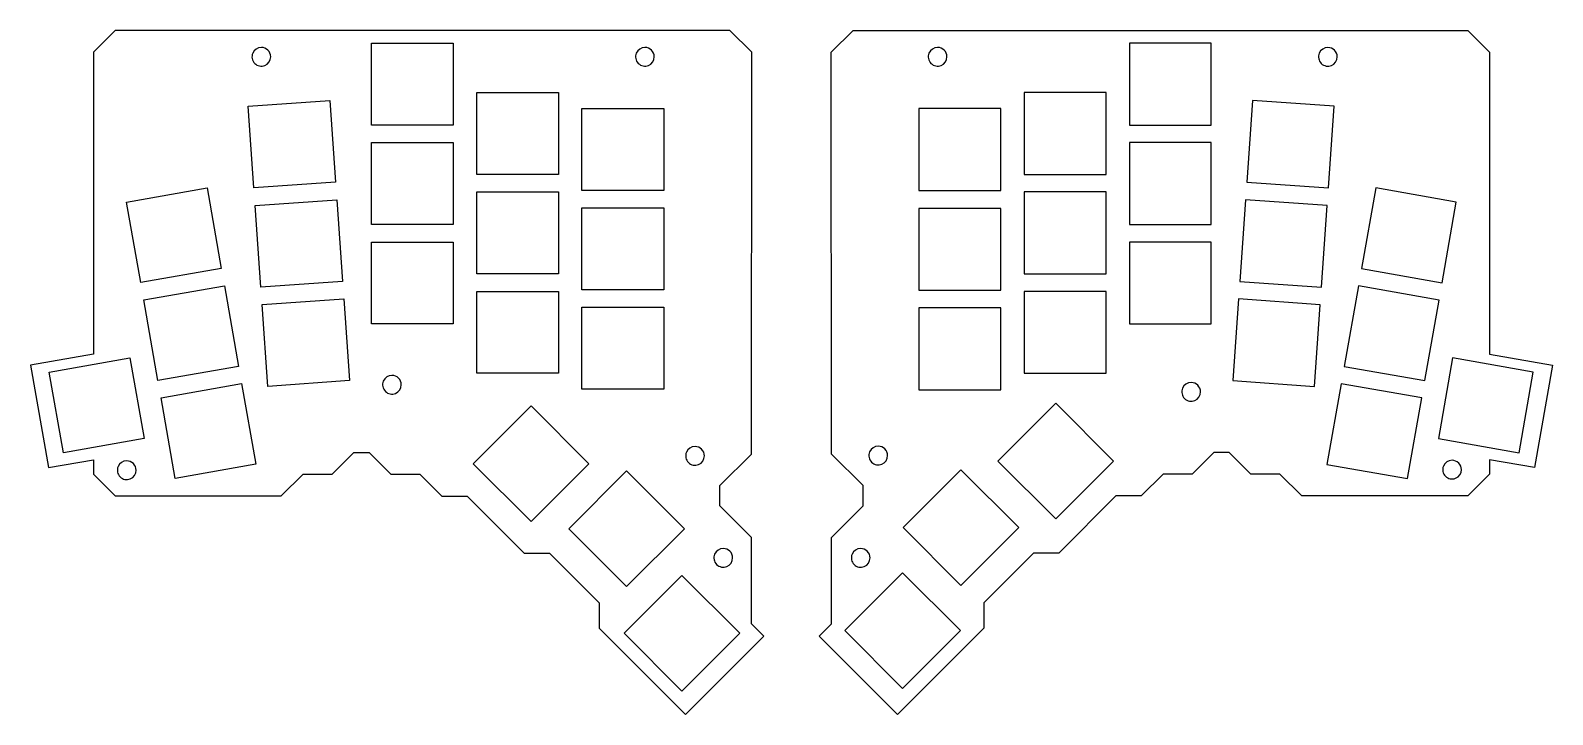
# Model space of a CAD drawing. Header units: millimetres. Extents: x 0 to 260, y 0 to 117.
import ezdxf

# ---------------------------------------------------------------- set-up
doc = ezdxf.new("R2010")
doc.units = ezdxf.units.MM
doc.layers.add('left', color=7, linetype='CONTINUOUS')
doc.layers.add('right', color=7, linetype='CONTINUOUS')

msp = doc.modelspace()

# ---------------------------------------------------------------- linework, layer by layer
at = {"layer": 'left', "color": 7}
for points in [[(14.538905, 116.9832), (10.823005, 113.2573), (10.828005, 61.6727), (0.034505, 59.7695), (3.125405, 42.2399), (10.806905, 43.5944), (10.806905, 41.1232), (14.529005, 37.3973), (42.931102, 37.4002), (46.651102, 41.1202), (51.651102, 41.1202), (55.366902, 44.8461), (57.935202, 44.8461), (61.651102, 41.1202), (66.651102, 41.1202), (70.366902, 37.3944), (74.706902, 37.3944), (84.483002, 27.6244), (88.823002, 27.6244), (97.309902, 19.1407), (97.309902, 14.7907), (112.077, 0.0271), (125.4755, 13.4256), (123.34025, 15.5616), (123.33125, 30.3202), (117.93125, 35.7202), (117.93125, 39.1702), (123.34125, 44.5702), (123.37915, 113.2673), (119.66325, 116.9932)], [(58.346802, 114.8123), (72.346802, 114.8123), (72.346802, 100.8123), (58.346802, 100.8123)], [(39.521245, 114.0902)], [(105.116047, 114.0902)], [(37.277102, 104.0282), (51.242998, 105.004791), (52.219589, 91.038894), (38.253692, 90.062304)], [(76.346802, 106.3758), (90.346802, 106.3758), (90.346802, 92.3758), (76.346802, 92.3758)], [(94.346802, 103.6557), (108.346802, 103.6557), (108.346802, 89.6557), (94.346802, 89.6557)], [(58.346802, 97.8121), (72.346802, 97.8121), (72.346802, 83.8121), (58.346802, 83.8121)], [(16.458892, 87.660925), (30.246201, 90.091999), (32.677275, 76.304691), (18.889967, 73.873616)], [(76.346802, 89.375599), (90.346802, 89.375599), (90.346802, 75.375599), (76.346802, 75.375599)], [(38.463002, 87.069409), (52.428899, 88.045999), (53.405489, 74.080103), (39.439593, 73.103512)], [(94.346802, 86.655501), (108.346802, 86.655501), (108.346802, 72.655501), (94.346802, 72.655501)], [(58.346802, 80.8118), (72.346802, 80.8118), (72.346802, 66.8118), (58.346802, 66.8118)], [(19.410917, 70.919035), (33.198225, 73.350109), (35.6293, 59.562801), (21.841991, 57.131726)], [(39.648903, 70.110509), (53.614799, 71.0871), (54.59139, 57.121203), (40.625493, 56.144612)], [(76.346802, 72.375399), (90.346802, 72.375399), (90.346802, 58.375399), (76.346802, 58.375399)], [(94.346802, 69.655299), (108.346802, 69.655299), (108.346802, 55.655299), (94.346802, 55.655299)], [(3.2609, 58.568999), (17.048209, 61.000073), (19.479283, 47.212765), (5.691975, 44.78169)], [(61.859845, 58.016602)], [(22.362991, 54.177026), (36.150299, 56.608101), (38.581374, 42.820792), (24.794065, 40.389718)], [(85.647501, 52.808798), (95.546996, 42.909303), (85.647501, 33.009808), (75.748006, 42.909303)], [(113.691247, 45.850201)], [(16.501247, 43.400204)], [(101.987502, 41.6988), (111.886997, 31.799305), (101.987502, 21.89981), (92.088007, 31.799305)], [(118.511247, 28.4202)], [(111.456002, 23.821898), (121.355497, 13.922403), (111.456002, 4.022908), (101.556507, 13.922403)]]:
    msp.add_lwpolyline(points, close=True, dxfattribs=at)
for points in [[(38.043038, 113.102493), (37.795388, 112.504614), (37.932277, 111.816426), (38.389874, 111.358829)], [(39.521245, 114.0902), (38.874105, 114.0902), (38.290687, 113.700373), (38.043038, 113.102493)], [(40.652616, 113.621571), (40.352558, 113.921629), (39.945591, 114.0902), (39.521245, 114.0902)], [(40.133538, 111.011993), (40.731417, 111.259642), (41.121245, 111.84306), (41.121245, 112.4902)], [(41.121245, 112.4902), (41.121245, 112.914546), (40.952674, 113.321513), (40.652616, 113.621571)], [(103.63784, 113.102493), (103.39019, 112.504614), (103.527079, 111.816426), (103.984676, 111.358829)], [(105.116047, 114.0902), (104.468907, 114.0902), (103.885489, 113.700373), (103.63784, 113.102493)], [(106.716047, 112.4902), (106.716047, 113.373856), (105.999702, 114.0902), (105.116047, 114.0902)], [(105.72834, 111.011993), (106.326219, 111.259642), (106.716047, 111.84306), (106.716047, 112.4902)], [(38.389874, 111.358829), (38.847471, 110.901232), (39.535659, 110.764343), (40.133538, 111.011993)], [(103.984676, 111.358829), (104.442273, 110.901232), (105.130461, 110.764343), (105.72834, 111.011993)], [(61.859845, 58.016602), (61.212705, 58.016602), (60.629287, 57.626775), (60.381638, 57.028895)], [(62.991216, 57.547973), (62.691158, 57.848031), (62.284191, 58.016602), (61.859845, 58.016602)], [(63.459845, 56.416602), (63.459845, 56.840948), (63.291274, 57.247915), (62.991216, 57.547973)], [(60.381638, 57.028895), (60.133988, 56.431016), (60.270877, 55.742828), (60.728474, 55.285231)], [(60.728474, 55.285231), (61.186071, 54.827634), (61.874259, 54.690745), (62.472138, 54.938395)], [(62.472138, 54.938395), (63.070017, 55.186044), (63.459845, 55.769462), (63.459845, 56.416602)], [(112.21304, 44.862494), (111.96539, 44.264615), (112.102279, 43.576427), (112.559876, 43.11883)], [(113.691247, 45.850201), (113.044107, 45.850201), (112.460689, 45.460374), (112.21304, 44.862494)], [(115.291247, 44.250201), (115.291247, 45.133857), (114.574902, 45.850201), (113.691247, 45.850201)], [(15.02304, 42.412497), (14.77539, 41.814618), (14.912279, 41.12643), (15.369876, 40.668833)], [(16.501247, 43.400204), (15.854107, 43.400204), (15.270689, 43.010377), (15.02304, 42.412497)], [(17.632618, 42.931575), (17.33256, 43.231633), (16.925593, 43.400204), (16.501247, 43.400204)], [(17.11354, 40.321997), (17.711419, 40.569646), (18.101247, 41.153064), (18.101247, 41.800204)], [(18.101247, 41.800204), (18.101247, 42.22455), (17.932676, 42.631517), (17.632618, 42.931575)], [(112.559876, 43.11883), (113.017473, 42.661233), (113.705661, 42.524344), (114.30354, 42.771994)], [(114.30354, 42.771994), (114.901419, 43.019643), (115.291247, 43.603061), (115.291247, 44.250201)], [(15.369876, 40.668833), (15.827473, 40.211236), (16.515661, 40.074347), (17.11354, 40.321997)], [(117.03304, 27.432493), (116.78539, 26.834614), (116.922279, 26.146426), (117.379876, 25.688829)], [(118.511247, 28.4202), (117.864107, 28.4202), (117.280689, 28.030373), (117.03304, 27.432493)], [(119.642618, 27.951571), (119.34256, 28.251629), (118.935593, 28.4202), (118.511247, 28.4202)], [(119.12354, 25.341993), (119.721419, 25.589642), (120.111247, 26.17306), (120.111247, 26.8202)], [(120.111247, 26.8202), (120.111247, 27.244546), (119.942676, 27.651513), (119.642618, 27.951571)], [(117.379876, 25.688829), (117.837473, 25.231232), (118.525661, 25.094343), (119.12354, 25.341993)]]:
    msp.add_open_spline(points, degree=3, dxfattribs=at)
at = {"layer": 'right', "color": 7}
for points in [[(245.83209, 116.9833), (249.54799, 113.2574), (249.54299, 61.6728), (260.33649, 59.7696), (257.24559, 42.24), (249.56409, 43.5945), (249.56409, 41.1233), (245.84199, 37.3974), (217.44009, 37.4003), (213.72013, 41.1203), (208.72019, 41.1203), (205.00443, 44.8462), (202.43614, 44.8462), (198.72024, 41.1203), (193.72024, 41.1203), (190.00444, 37.3945), (185.66444, 37.3945), (175.88834, 27.624503), (171.54834, 27.624503), (163.06144, 19.140803), (163.06144, 14.7908), (148.29434, 0.0272), (134.89585, 13.4257), (137.0311, 15.5617), (137.0401, 30.320303), (142.44009, 35.7203), (142.44009, 39.1703), (137.0301, 44.5703), (136.9922, 113.2674), (140.70809, 116.9933)], [(201.9707, 114.8123), (187.9707, 114.8123), (187.9707, 100.8123), (201.9707, 100.8123)], [(155.171247, 114.0902)], [(221.911257, 114.0802)], [(183.97079, 106.3758), (169.97079, 106.3758), (169.97079, 92.3758), (183.97079, 92.3758)], [(222.977284, 104.021506), (209.011387, 104.998097), (208.034797, 91.0322), (222.000693, 90.05561)], [(165.97079, 103.655701), (151.97079, 103.655701), (151.97079, 89.655701), (165.97079, 89.655701)], [(201.9707, 97.812102), (187.9707, 97.812102), (187.9707, 83.812102), (201.9707, 83.812102)], [(183.97079, 89.375601), (169.97079, 89.375601), (169.97079, 75.375601), (183.97079, 75.375601)], [(243.879292, 87.644032), (230.091983, 90.075107), (227.660909, 76.287798), (241.448217, 73.856724)], [(165.9709, 86.570401), (151.9709, 86.570401), (151.9709, 72.570401), (165.9709, 72.570401)], [(221.791389, 87.062707), (207.825492, 88.039297), (206.848902, 74.073401), (220.814799, 73.09681)], [(201.9707, 80.8118), (187.9707, 80.8118), (187.9707, 66.8118), (201.9707, 66.8118)], [(240.927287, 70.902034), (227.139978, 73.333109), (224.708904, 59.5458), (238.496212, 57.114726)], [(183.97079, 72.375399), (169.97079, 72.375399), (169.97079, 58.375399), (183.97079, 58.375399)], [(220.605484, 70.103903), (206.639587, 71.080494), (205.662997, 57.114597), (219.628893, 56.138007)], [(165.9709, 69.5702), (151.9709, 69.5702), (151.9709, 55.5702), (165.9709, 55.5702)], [(257.029298, 58.569027), (243.24199, 61.000101), (240.810915, 47.212793), (254.598224, 44.781718)], [(198.537247, 56.797402)], [(237.975206, 54.160126), (224.187898, 56.591201), (221.756823, 42.803892), (235.544132, 40.372818)], [(175.375105, 53.26229), (165.47561, 43.362795), (175.375105, 33.4633), (185.2746, 43.362795)], [(145.021257, 45.910198)], [(159.156703, 41.880598), (149.257209, 31.981103), (159.156703, 22.081608), (169.056198, 31.981103)], [(243.151247, 43.500202)], [(142.02126, 28.410198)], [(149.194089, 24.285502), (139.294594, 14.386007), (149.194089, 4.486512), (159.093584, 14.386007)]]:
    msp.add_lwpolyline(points, close=True, dxfattribs=at)
for points in [[(153.69304, 113.102493), (153.44539, 112.504614), (153.582279, 111.816426), (154.039876, 111.358829)], [(155.171247, 114.0902), (154.524107, 114.0902), (153.940689, 113.700373), (153.69304, 113.102493)], [(156.302618, 113.621571), (156.00256, 113.921629), (155.595593, 114.0902), (155.171247, 114.0902)], [(155.78354, 111.011993), (156.381419, 111.259642), (156.771247, 111.84306), (156.771247, 112.4902)], [(156.771247, 112.4902), (156.771247, 112.914546), (156.602676, 113.321513), (156.302618, 113.621571)], [(220.43305, 113.092493), (220.1854, 112.494614), (220.322289, 111.806426), (220.779886, 111.348829)], [(221.911257, 114.0802), (221.264117, 114.0802), (220.680699, 113.690372), (220.43305, 113.092493)], [(223.511257, 112.4802), (223.511257, 113.363855), (222.794912, 114.0802), (221.911257, 114.0802)], [(222.52355, 111.001993), (223.121429, 111.249642), (223.511257, 111.83306), (223.511257, 112.4802)], [(154.039876, 111.358829), (154.497473, 110.901232), (155.185661, 110.764343), (155.78354, 111.011993)], [(220.779886, 111.348829), (221.237483, 110.891232), (221.925671, 110.754343), (222.52355, 111.001993)], [(197.05904, 55.809695), (196.81139, 55.211816), (196.948279, 54.523628), (197.405876, 54.066031)], [(198.537247, 56.797402), (197.890107, 56.797402), (197.306689, 56.407575), (197.05904, 55.809695)], [(199.668618, 56.328773), (199.36856, 56.628831), (198.961593, 56.797402), (198.537247, 56.797402)], [(199.14954, 53.719195), (199.747419, 53.966844), (200.137247, 54.550262), (200.137247, 55.197402)], [(200.137247, 55.197402), (200.137247, 55.621748), (199.968676, 56.028715), (199.668618, 56.328773)], [(197.405876, 54.066031), (197.863473, 53.608434), (198.551661, 53.471545), (199.14954, 53.719195)], [(143.54305, 44.922491), (143.2954, 44.324612), (143.432289, 43.636424), (143.889886, 43.178827)], [(145.021257, 45.910198), (144.374117, 45.910198), (143.790699, 45.520371), (143.54305, 44.922491)], [(146.152628, 45.441569), (145.85257, 45.741627), (145.445603, 45.910198), (145.021257, 45.910198)], [(145.63355, 42.831991), (146.231429, 43.07964), (146.621257, 43.663058), (146.621257, 44.310198)], [(146.621257, 44.310198), (146.621257, 44.734544), (146.452686, 45.141511), (146.152628, 45.441569)], [(143.889886, 43.178827), (144.347483, 42.72123), (145.035671, 42.584341), (145.63355, 42.831991)], [(241.67304, 42.512495), (241.42539, 41.914616), (241.562279, 41.226428), (242.019876, 40.768831)], [(243.151247, 43.500202), (242.504107, 43.500202), (241.920689, 43.110375), (241.67304, 42.512495)], [(244.282618, 43.031573), (243.98256, 43.331631), (243.575593, 43.500202), (243.151247, 43.500202)], [(243.76354, 40.421995), (244.361419, 40.669644), (244.751247, 41.253062), (244.751247, 41.900202)], [(244.751247, 41.900202), (244.751247, 42.324548), (244.582676, 42.731515), (244.282618, 43.031573)], [(242.019876, 40.768831), (242.477473, 40.311234), (243.165661, 40.174345), (243.76354, 40.421995)], [(140.543053, 27.422491), (140.295403, 26.824612), (140.432292, 26.136424), (140.889889, 25.678827)], [(142.02126, 28.410198), (141.37412, 28.410198), (140.790702, 28.020371), (140.543053, 27.422491)], [(143.152631, 27.941569), (142.852573, 28.241627), (142.445606, 28.410198), (142.02126, 28.410198)], [(142.633553, 25.331991), (143.231433, 25.57964), (143.62126, 26.163058), (143.62126, 26.810198)], [(143.62126, 26.810198), (143.62126, 27.234544), (143.452689, 27.641511), (143.152631, 27.941569)], [(140.889889, 25.678827), (141.347486, 25.22123), (142.035674, 25.084341), (142.633553, 25.331991)]]:
    msp.add_open_spline(points, degree=3, dxfattribs=at)

doc.saveas('drawing.dxf')
